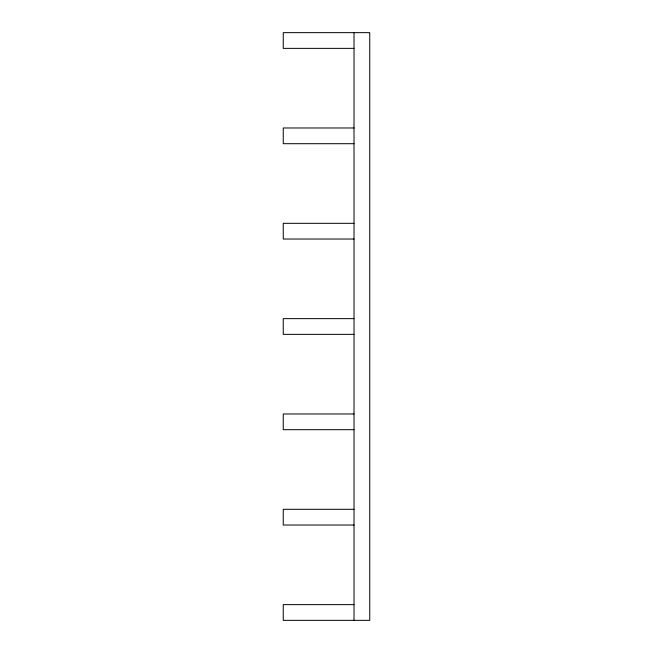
<?xml version="1.0" encoding="UTF-8"?>
<svg xmlns="http://www.w3.org/2000/svg" width="653" height="653" viewBox="0 0 653 653"><rect width="100%" height="100%" fill="white"/><g stroke="black" fill="none" stroke-linecap="round" stroke-linejoin="round"><path stroke-width="0.98" d="M354.016 48.371L283.255 48.371L283.255 32.65L369.745 32.65L369.745 620.35L283.255 620.35L283.255 604.629L354.016 604.629M354.016 127.98L283.255 127.98L283.255 143.701L354.016 143.701M354.016 223.31L283.255 223.31L283.255 239.031L354.016 239.031M354.016 318.64L283.255 318.64L283.255 334.36L354.016 334.36M354.016 413.969L283.255 413.969L283.255 429.69L354.016 429.69M354.016 509.299L283.255 509.299L283.255 525.02L354.016 525.02M354.016 32.65L354.016 620.35"/></g></svg>
